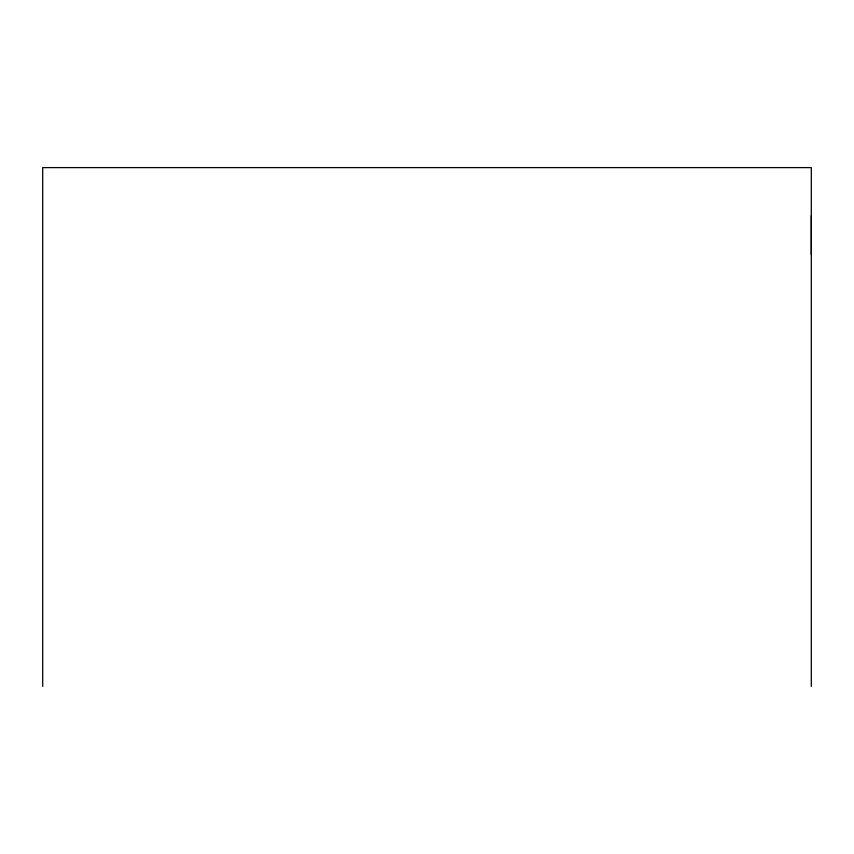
<?xml version="1.0" encoding="UTF-8"?>
<svg xmlns="http://www.w3.org/2000/svg" width="854" height="854" viewBox="0 0 854 854"><rect width="100%" height="100%" fill="white"/><g stroke="black" fill="none" stroke-linecap="round" stroke-linejoin="round"><path stroke-width="1.28" d="M811.3 254.524L811.3 215.688M811.3 686.402L811.3 167.597L42.7 167.597L42.7 686.402"/></g></svg>
